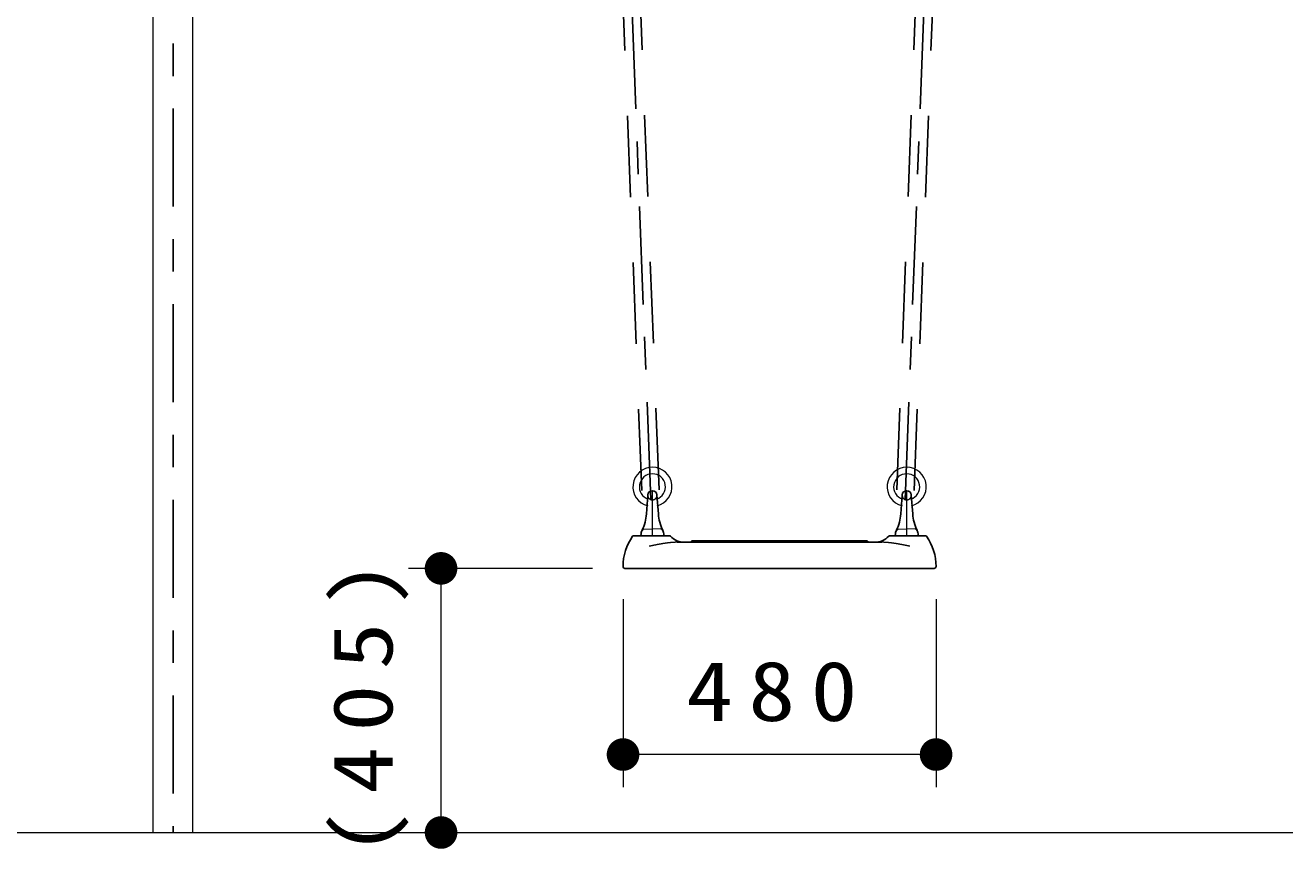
# Model space of a CAD drawing. Units: millimetres on the paper, scale 1:50. Extents: x -385 to 0, y -5 to 267.
# Drawn here: x -307.16 to -268.54, y 46.24 to 71.49 of the extents above; entities that cross this region are included whole.
import ezdxf

# ---------------------------------------------------------------- set-up
doc = ezdxf.new("R2010")
doc.units = ezdxf.units.MM
doc.linetypes.add('USER1', pattern=[4.5, 2.5, -2])
doc.linetypes.add('USER2', pattern=[6, 3, -1, 1, -1])
doc.layers.add('LY_1', color=4, linetype='Continuous', lineweight=25)
doc.styles.add('ＭＳ ゴシック', font='')
doc.styles.get('ＭＳ ゴシック').set_extended_font_data('MS Gothic')

# ---------------------------------------------------------------- blocks, each defined once
blk = doc.blocks.new('filled_dot')
at = {"color": 0, "linetype": 'Continuous', "lineweight": -2, "const_width": 1.25}
blk.add_lwpolyline([(-0.625, 0, 1), (0.625, 0, 1)], format="xyb", close=True, dxfattribs=at)

msp = doc.modelspace()

# ---------------------------------------------------------------- linework, layer by layer
at = {"layer": 'LY_1', "color": 20, "linetype": 'USER2'}
for p, q in [((-302.63, 98.935), (-302.63, 46.736)), ((-287.98, 56.936), (-289.38, 93.495)), ((-280.18, 56.936), (-278.78, 93.495))]:
    msp.add_line(p, q, dxfattribs=at)
at = {"layer": 'LY_1', "color": 7, "lineweight": 13}
for p, q in [((-303.235, 46.736), (-303.235, 94.424)), ((-302.025, 46.736), (-302.025, 94.424)), ((-288.198, 56.036), (-287.93, 56.05)), ((-287.663, 56.036), (-287.93, 56.05)), ((-280.398, 56.036), (-280.13, 56.05)), ((-279.863, 56.036), (-280.13, 56.05)), ((-287.604, 55.836), (-288.256, 55.836)), ((-280.456, 55.836), (-279.804, 55.836)), ((-289.77, 54.836), (-295.411, 54.836)), ((-294.411, 46.736), (-294.411, 54.836)), ((-288.83, 53.896), (-288.83, 48.127)), ((-279.23, 53.896), (-279.23, 48.127)), ((-279.23, 49.127), (-288.83, 49.127)), ((-364.93, 46.736), (-228.58, 46.736))]:
    msp.add_line(p, q, dxfattribs=at)
at = {"layer": 'LY_1', "linetype": 'USER1'}
for p, q in [((-288.256, 57.225), (-289.645, 93.485)), ((-287.727, 57.246), (-289.115, 93.505)), ((-280.433, 57.246), (-279.045, 93.505)), ((-279.904, 57.225), (-278.515, 93.485))]:
    msp.add_line(p, q, dxfattribs=at)
at = {"layer": 'LY_1', "color": 2, "linetype": 'USER2', "lineweight": 13}
for p, q in [((-287.93, 55.836), (-287.93, 57.216)), ((-280.13, 55.836), (-280.13, 57.216))]:
    msp.add_line(p, q, dxfattribs=at)
at = {"layer": 'LY_1', "color": 7}
for p, q in [((-288.07, 57.086), (-288.113, 56.505)), ((-287.79, 57.086), (-287.747, 56.505)), ((-280.27, 57.086), (-280.313, 56.505)), ((-279.99, 57.086), (-279.947, 56.505))]:
    msp.add_line(p, q, dxfattribs=at)
at = {"layer": 'LY_1', "color": 131}
for p, q in [((-288.504, 55.836), (-287.408, 55.836)), ((-287.695, 55.836), (-287.655, 55.836)), ((-287.17, 55.636), (-280.89, 55.636)), ((-286.729, 55.669), (-286.734, 55.655)), ((-286.72, 55.676), (-286.62, 55.676)), ((-286.62, 55.676), (-281.441, 55.676)), ((-281.441, 55.676), (-281.34, 55.676)), ((-281.326, 55.655), (-281.331, 55.669)), ((-280.653, 55.836), (-279.556, 55.836)), ((-280.405, 55.836), (-280.365, 55.836)), ((-279.29, 54.836), (-288.77, 54.836))]:
    msp.add_line(p, q, dxfattribs=at)
at = {"layer": 'LY_1', "color": 7, "lineweight": 13}
for centre, radius, start, end in [((-287.929, 57.336), 0.6, 283.8846, 256.1154), ((-287.929, 57.336), 0.4, 288.6765, 251.3235), ((-280.131, 57.336), 0.6, 283.8846, 256.1154), ((-280.131, 57.336), 0.4, 288.6765, 251.3235), ((-288.194, 55.976), 0.06, 90, 155.0273), ((-287.666, 55.976), 0.06, 24.9727, 90), ((-280.394, 55.976), 0.06, 90, 155.0273), ((-279.866, 55.976), 0.06, 24.9727, 90), ((-288.256, 55.86), 0.024, 180, 270), ((-287.604, 55.86), 0.024, 270, 0), ((-280.456, 55.86), 0.024, 180, 270), ((-279.804, 55.86), 0.024, 270, 0)]:
    msp.add_arc(centre, radius, start, end, dxfattribs=at)
at = {"layer": 'LY_1', "color": 7}
for centre, radius, start, end in [((-287.93, 57.076), 0.14, 4.2913, 175.7087), ((-280.13, 57.076), 0.14, 4.2913, 175.7087), ((-289.509, 56.61), 1.4, 334.3662, 355.7087), ((-286.351, 56.61), 1.4, 184.2913, 205.6338), ((-281.709, 56.61), 1.4, 334.3662, 355.7087), ((-278.551, 56.61), 1.4, 184.2913, 205.6338), ((-287.945, 55.86), 0.335, 154.3662, 180), ((-287.915, 55.86), 0.335, 0, 24.9727), ((-280.145, 55.86), 0.335, 155.0273, 180), ((-280.115, 55.86), 0.335, 0, 25.6338)]:
    msp.add_arc(centre, radius, start, end, dxfattribs=at)
at = {"layer": 'LY_1', "color": 7, "linetype": 'USER1', "lineweight": 13}
for centre in [(-287.93, 57.076), (-280.13, 57.076)]:
    msp.add_arc(centre, 0.14, 175.7087, 4.2913, dxfattribs=at)
at = {"layer": 'LY_1', "color": 131}
for centre, radius, start, end in [((-287.23, 54.896), 1.6, 144.7656, 180), ((-288.504, 55.796), 0.04, 90, 144.7656), ((-287.408, 55.796), 0.04, 43.4325, 90), ((-286.943, 56.236), 0.6, 223.4325, 270), ((-286.763, 55.666), 0.03, 270, 340), ((-286.72, 55.666), 0.01, 90, 160), ((-281.34, 55.666), 0.01, 20, 90), ((-281.298, 55.666), 0.03, 200, 270), ((-281.117, 56.236), 0.6, 270, 316.5675), ((-280.653, 55.796), 0.04, 90, 136.5675), ((-279.556, 55.796), 0.04, 35.2344, 90), ((-280.83, 54.896), 1.6, 0, 35.2344), ((-288.77, 54.896), 0.06, 180, 270), ((-279.29, 54.896), 0.06, 270, 0)]:
    msp.add_arc(centre, radius, start, end, dxfattribs=at)
at = {"layer": 'LY_1', "color": 131, "lineweight": 13}
for points, knots in [([(-287.17, 55.636), (-287.172, 55.636), (-287.174, 55.636), (-287.177, 55.636), (-287.179, 55.636), (-287.181, 55.636), (-287.184, 55.636), (-287.186, 55.636), (-287.188, 55.636), (-287.191, 55.636), (-287.193, 55.636), (-287.195, 55.636), (-287.198, 55.635), (-287.2, 55.635), (-287.202, 55.635), (-287.205, 55.635), (-287.207, 55.635), (-287.209, 55.635), (-287.212, 55.635), (-287.214, 55.635), (-287.216, 55.635), (-287.219, 55.635), (-287.221, 55.635), (-287.223, 55.635), (-287.225, 55.635), (-287.228, 55.635), (-287.23, 55.635), (-287.232, 55.634), (-287.235, 55.634), (-287.237, 55.634), (-287.239, 55.634), (-287.242, 55.634), (-287.244, 55.634), (-287.246, 55.634), (-287.249, 55.634), (-287.251, 55.634), (-287.253, 55.634), (-287.256, 55.633), (-287.258, 55.633), (-287.26, 55.633), (-287.263, 55.633), (-287.265, 55.633), (-287.267, 55.633), (-287.269, 55.633), (-287.272, 55.633), (-287.274, 55.632), (-287.276, 55.632), (-287.279, 55.632), (-287.281, 55.632), (-287.283, 55.632), (-287.286, 55.632), (-287.288, 55.632), (-287.29, 55.631), (-287.293, 55.631), (-287.295, 55.631), (-287.297, 55.631), (-287.3, 55.631), (-287.302, 55.631), (-287.304, 55.63), (-287.307, 55.63), (-287.309, 55.63), (-287.311, 55.63), (-287.313, 55.63), (-287.316, 55.63), (-287.318, 55.629), (-287.32, 55.629), (-287.323, 55.629), (-287.325, 55.629), (-287.327, 55.629), (-287.33, 55.628), (-287.332, 55.628), (-287.334, 55.628), (-287.337, 55.628), (-287.339, 55.628), (-287.341, 55.627), (-287.344, 55.627), (-287.346, 55.627), (-287.348, 55.627), (-287.35, 55.627), (-287.353, 55.626), (-287.355, 55.626), (-287.357, 55.626), (-287.36, 55.626), (-287.362, 55.625), (-287.364, 55.625), (-287.367, 55.625), (-287.369, 55.625), (-287.371, 55.625), (-287.374, 55.624), (-287.376, 55.624), (-287.378, 55.624)], [0, 0, 0, 0, 1, 1, 1, 2, 2, 2, 3, 3, 3, 4, 4, 4, 5, 5, 5, 6, 6, 6, 7, 7, 7, 8, 8, 8, 9, 9, 9, 10, 10, 10, 11, 11, 11, 12, 12, 12, 13, 13, 13, 14, 14, 14, 15, 15, 15, 16, 16, 16, 17, 17, 17, 18, 18, 18, 19, 19, 19, 20, 20, 20, 21, 21, 21, 22, 22, 22, 23, 23, 23, 24, 24, 24, 25, 25, 25, 26, 26, 26, 27, 27, 27, 28, 28, 28, 29, 29, 29, 30, 30, 30, 30]), ([(-280.682, 55.624), (-280.684, 55.624), (-280.687, 55.624), (-280.689, 55.625), (-280.691, 55.625), (-280.694, 55.625), (-280.696, 55.625), (-280.698, 55.625), (-280.7, 55.626), (-280.703, 55.626), (-280.705, 55.626), (-280.707, 55.626), (-280.71, 55.627), (-280.712, 55.627), (-280.714, 55.627), (-280.717, 55.627), (-280.719, 55.627), (-280.721, 55.628), (-280.724, 55.628), (-280.726, 55.628), (-280.728, 55.628), (-280.731, 55.628), (-280.733, 55.629), (-280.735, 55.629), (-280.737, 55.629), (-280.74, 55.629), (-280.742, 55.629), (-280.744, 55.63), (-280.747, 55.63), (-280.749, 55.63), (-280.751, 55.63), (-280.754, 55.63), (-280.756, 55.63), (-280.758, 55.631), (-280.761, 55.631), (-280.763, 55.631), (-280.765, 55.631), (-280.768, 55.631), (-280.77, 55.631), (-280.772, 55.632), (-280.774, 55.632), (-280.777, 55.632), (-280.779, 55.632), (-280.781, 55.632), (-280.784, 55.632), (-280.786, 55.632), (-280.788, 55.633), (-280.791, 55.633), (-280.793, 55.633), (-280.795, 55.633), (-280.798, 55.633), (-280.8, 55.633), (-280.802, 55.633), (-280.805, 55.633), (-280.807, 55.634), (-280.809, 55.634), (-280.812, 55.634), (-280.814, 55.634), (-280.816, 55.634), (-280.818, 55.634), (-280.821, 55.634), (-280.823, 55.634), (-280.825, 55.634), (-280.828, 55.634), (-280.83, 55.635), (-280.832, 55.635), (-280.835, 55.635), (-280.837, 55.635), (-280.839, 55.635), (-280.842, 55.635), (-280.844, 55.635), (-280.846, 55.635), (-280.849, 55.635), (-280.851, 55.635), (-280.853, 55.635), (-280.856, 55.635), (-280.858, 55.635), (-280.86, 55.635), (-280.863, 55.635), (-280.865, 55.636), (-280.867, 55.636), (-280.869, 55.636), (-280.872, 55.636), (-280.874, 55.636), (-280.876, 55.636), (-280.879, 55.636), (-280.881, 55.636), (-280.883, 55.636), (-280.886, 55.636), (-280.888, 55.636), (-280.89, 55.636)], [0, 0, 0, 0, 1, 1, 1, 2, 2, 2, 3, 3, 3, 4, 4, 4, 5, 5, 5, 6, 6, 6, 7, 7, 7, 8, 8, 8, 9, 9, 9, 10, 10, 10, 11, 11, 11, 12, 12, 12, 13, 13, 13, 14, 14, 14, 15, 15, 15, 16, 16, 16, 17, 17, 17, 18, 18, 18, 19, 19, 19, 20, 20, 20, 21, 21, 21, 22, 22, 22, 23, 23, 23, 24, 24, 24, 25, 25, 25, 26, 26, 26, 27, 27, 27, 28, 28, 28, 29, 29, 29, 30, 30, 30, 30]), ([(-287.378, 55.624), (-287.381, 55.624), (-287.385, 55.623), (-287.388, 55.623), (-287.391, 55.622), (-287.395, 55.622), (-287.398, 55.622), (-287.401, 55.621), (-287.405, 55.621), (-287.408, 55.621), (-287.411, 55.62), (-287.414, 55.62), (-287.418, 55.62), (-287.421, 55.619), (-287.424, 55.619), (-287.428, 55.618), (-287.431, 55.618), (-287.434, 55.618), (-287.437, 55.617), (-287.441, 55.617), (-287.444, 55.617), (-287.447, 55.616), (-287.451, 55.616), (-287.454, 55.615), (-287.457, 55.615), (-287.46, 55.614), (-287.464, 55.614), (-287.467, 55.614), (-287.47, 55.613), (-287.474, 55.613), (-287.477, 55.612), (-287.48, 55.612), (-287.483, 55.612), (-287.487, 55.611), (-287.49, 55.611), (-287.493, 55.61), (-287.497, 55.61), (-287.5, 55.609), (-287.503, 55.609), (-287.506, 55.608), (-287.51, 55.608), (-287.513, 55.607), (-287.516, 55.607), (-287.519, 55.607), (-287.523, 55.606), (-287.526, 55.606), (-287.529, 55.605), (-287.533, 55.605), (-287.536, 55.604), (-287.539, 55.604), (-287.542, 55.603), (-287.546, 55.603), (-287.549, 55.602), (-287.552, 55.602), (-287.556, 55.601), (-287.559, 55.601), (-287.562, 55.6), (-287.565, 55.6), (-287.569, 55.599), (-287.572, 55.599), (-287.575, 55.598), (-287.578, 55.598), (-287.582, 55.597), (-287.585, 55.597), (-287.588, 55.596), (-287.592, 55.596), (-287.595, 55.595), (-287.598, 55.595), (-287.601, 55.594), (-287.605, 55.594), (-287.608, 55.593), (-287.611, 55.593), (-287.614, 55.592), (-287.618, 55.592), (-287.621, 55.591), (-287.624, 55.591), (-287.627, 55.59), (-287.631, 55.589), (-287.634, 55.589), (-287.637, 55.588), (-287.641, 55.588), (-287.644, 55.587), (-287.647, 55.587), (-287.65, 55.586), (-287.654, 55.586), (-287.657, 55.585), (-287.66, 55.585), (-287.663, 55.584), (-287.667, 55.583), (-287.67, 55.583), (-287.673, 55.582), (-287.676, 55.582), (-287.68, 55.581), (-287.683, 55.581), (-287.686, 55.58), (-287.689, 55.579), (-287.693, 55.579), (-287.696, 55.578), (-287.699, 55.578), (-287.703, 55.577), (-287.706, 55.577), (-287.709, 55.576), (-287.712, 55.575), (-287.716, 55.575), (-287.719, 55.574), (-287.722, 55.574), (-287.725, 55.573), (-287.729, 55.572), (-287.732, 55.572), (-287.735, 55.571), (-287.738, 55.571), (-287.742, 55.57), (-287.745, 55.569), (-287.748, 55.569), (-287.751, 55.568), (-287.755, 55.568), (-287.758, 55.567), (-287.761, 55.566), (-287.764, 55.566), (-287.768, 55.565), (-287.771, 55.565), (-287.774, 55.564), (-287.777, 55.563), (-287.781, 55.563), (-287.784, 55.562), (-287.787, 55.562), (-287.79, 55.561), (-287.794, 55.56), (-287.797, 55.56), (-287.8, 55.559), (-287.803, 55.558), (-287.807, 55.558), (-287.81, 55.557), (-287.813, 55.557), (-287.816, 55.556), (-287.82, 55.555), (-287.823, 55.555), (-287.826, 55.554), (-287.829, 55.553), (-287.833, 55.553), (-287.836, 55.552), (-287.839, 55.551), (-287.842, 55.551), (-287.846, 55.55), (-287.849, 55.55), (-287.852, 55.549), (-287.855, 55.548), (-287.859, 55.548), (-287.862, 55.547), (-287.865, 55.546), (-287.868, 55.546), (-287.872, 55.545), (-287.875, 55.544), (-287.878, 55.544), (-287.881, 55.543), (-287.885, 55.542), (-287.888, 55.542), (-287.891, 55.541), (-287.894, 55.54), (-287.898, 55.54), (-287.901, 55.539), (-287.904, 55.538), (-287.907, 55.538), (-287.911, 55.537), (-287.914, 55.536), (-287.917, 55.536), (-287.92, 55.535), (-287.924, 55.534), (-287.927, 55.534), (-287.93, 55.533), (-287.933, 55.532), (-287.937, 55.532), (-287.94, 55.531), (-287.943, 55.53), (-287.946, 55.53), (-287.949, 55.529), (-287.953, 55.528), (-287.956, 55.527), (-287.959, 55.527), (-287.962, 55.526), (-287.966, 55.525), (-287.969, 55.525), (-287.972, 55.524), (-287.975, 55.523), (-287.979, 55.523), (-287.982, 55.522), (-287.985, 55.521), (-287.988, 55.521), (-287.992, 55.52), (-287.995, 55.519), (-287.998, 55.518), (-288.001, 55.518), (-288.005, 55.517), (-288.008, 55.516), (-288.011, 55.516), (-288.014, 55.515), (-288.017, 55.514), (-288.021, 55.514), (-288.024, 55.513)], [0, 0, 0, 0, 1, 1, 1, 2, 2, 2, 3, 3, 3, 4, 4, 4, 5, 5, 5, 6, 6, 6, 7, 7, 7, 8, 8, 8, 9, 9, 9, 10, 10, 10, 11, 11, 11, 12, 12, 12, 13, 13, 13, 14, 14, 14, 15, 15, 15, 16, 16, 16, 17, 17, 17, 18, 18, 18, 19, 19, 19, 20, 20, 20, 21, 21, 21, 22, 22, 22, 23, 23, 23, 24, 24, 24, 25, 25, 25, 26, 26, 26, 27, 27, 27, 28, 28, 28, 29, 29, 29, 30, 30, 30, 31, 31, 31, 32, 32, 32, 33, 33, 33, 34, 34, 34, 35, 35, 35, 36, 36, 36, 37, 37, 37, 38, 38, 38, 39, 39, 39, 40, 40, 40, 41, 41, 41, 42, 42, 42, 43, 43, 43, 44, 44, 44, 45, 45, 45, 46, 46, 46, 47, 47, 47, 48, 48, 48, 49, 49, 49, 50, 50, 50, 51, 51, 51, 52, 52, 52, 53, 53, 53, 54, 54, 54, 55, 55, 55, 56, 56, 56, 57, 57, 57, 58, 58, 58, 59, 59, 59, 60, 60, 60, 61, 61, 61, 62, 62, 62, 63, 63, 63, 64, 64, 64, 65, 65, 65, 66, 66, 66, 66]), ([(-280.036, 55.513), (-280.039, 55.514), (-280.043, 55.514), (-280.046, 55.515), (-280.049, 55.516), (-280.052, 55.516), (-280.056, 55.517), (-280.059, 55.518), (-280.062, 55.518), (-280.065, 55.519), (-280.069, 55.52), (-280.072, 55.521), (-280.075, 55.521), (-280.078, 55.522), (-280.082, 55.523), (-280.085, 55.523), (-280.088, 55.524), (-280.091, 55.525), (-280.094, 55.525), (-280.098, 55.526), (-280.101, 55.527), (-280.104, 55.528), (-280.107, 55.528), (-280.111, 55.529), (-280.114, 55.53), (-280.117, 55.53), (-280.12, 55.531), (-280.124, 55.532), (-280.127, 55.532), (-280.13, 55.533), (-280.133, 55.534), (-280.137, 55.534), (-280.14, 55.535), (-280.143, 55.536), (-280.146, 55.536), (-280.15, 55.537), (-280.153, 55.538), (-280.156, 55.538), (-280.159, 55.539), (-280.163, 55.54), (-280.166, 55.54), (-280.169, 55.541), (-280.172, 55.542), (-280.176, 55.542), (-280.179, 55.543), (-280.182, 55.544), (-280.185, 55.544), (-280.188, 55.545), (-280.192, 55.546), (-280.195, 55.546), (-280.198, 55.547), (-280.201, 55.548), (-280.205, 55.548), (-280.208, 55.549), (-280.211, 55.55), (-280.214, 55.55), (-280.218, 55.551), (-280.221, 55.551), (-280.224, 55.552), (-280.227, 55.553), (-280.231, 55.553), (-280.234, 55.554), (-280.237, 55.555), (-280.24, 55.555), (-280.244, 55.556), (-280.247, 55.557), (-280.25, 55.557), (-280.253, 55.558), (-280.257, 55.558), (-280.26, 55.559), (-280.263, 55.56), (-280.266, 55.56), (-280.27, 55.561), (-280.273, 55.562), (-280.276, 55.562), (-280.279, 55.563), (-280.283, 55.563), (-280.286, 55.564), (-280.289, 55.565), (-280.292, 55.565), (-280.296, 55.566), (-280.299, 55.566), (-280.302, 55.567), (-280.306, 55.568), (-280.309, 55.568), (-280.312, 55.569), (-280.315, 55.569), (-280.319, 55.57), (-280.322, 55.571), (-280.325, 55.571), (-280.328, 55.572), (-280.332, 55.572), (-280.335, 55.573), (-280.338, 55.574), (-280.341, 55.574), (-280.345, 55.575), (-280.348, 55.575), (-280.351, 55.576), (-280.354, 55.577), (-280.358, 55.577), (-280.361, 55.578), (-280.364, 55.578), (-280.367, 55.579), (-280.371, 55.579), (-280.374, 55.58), (-280.377, 55.581), (-280.38, 55.581), (-280.384, 55.582), (-280.387, 55.582), (-280.39, 55.583), (-280.393, 55.583), (-280.397, 55.584), (-280.4, 55.585), (-280.403, 55.585), (-280.407, 55.586), (-280.41, 55.586), (-280.413, 55.587), (-280.416, 55.587), (-280.42, 55.588), (-280.423, 55.588), (-280.426, 55.589), (-280.429, 55.589), (-280.433, 55.59), (-280.436, 55.591), (-280.439, 55.591), (-280.442, 55.592), (-280.446, 55.592), (-280.449, 55.593), (-280.452, 55.593), (-280.456, 55.594), (-280.459, 55.594), (-280.462, 55.595), (-280.465, 55.595), (-280.469, 55.596), (-280.472, 55.596), (-280.475, 55.597), (-280.478, 55.597), (-280.482, 55.598), (-280.485, 55.598), (-280.488, 55.599), (-280.492, 55.599), (-280.495, 55.6), (-280.498, 55.6), (-280.501, 55.601), (-280.505, 55.601), (-280.508, 55.602), (-280.511, 55.602), (-280.514, 55.603), (-280.518, 55.603), (-280.521, 55.604), (-280.524, 55.604), (-280.528, 55.605), (-280.531, 55.605), (-280.534, 55.606), (-280.537, 55.606), (-280.541, 55.607), (-280.544, 55.607), (-280.547, 55.607), (-280.551, 55.608), (-280.554, 55.608), (-280.557, 55.609), (-280.56, 55.609), (-280.564, 55.61), (-280.567, 55.61), (-280.57, 55.611), (-280.573, 55.611), (-280.577, 55.612), (-280.58, 55.612), (-280.583, 55.612), (-280.587, 55.613), (-280.59, 55.613), (-280.593, 55.614), (-280.596, 55.614), (-280.6, 55.614), (-280.603, 55.615), (-280.606, 55.615), (-280.61, 55.616), (-280.613, 55.616), (-280.616, 55.617), (-280.619, 55.617), (-280.623, 55.617), (-280.626, 55.618), (-280.629, 55.618), (-280.633, 55.618), (-280.636, 55.619), (-280.639, 55.619), (-280.642, 55.62), (-280.646, 55.62), (-280.649, 55.62), (-280.652, 55.621), (-280.656, 55.621), (-280.659, 55.621), (-280.662, 55.622), (-280.666, 55.622), (-280.669, 55.622), (-280.672, 55.623), (-280.675, 55.623), (-280.679, 55.624), (-280.682, 55.624)], [0, 0, 0, 0, 1, 1, 1, 2, 2, 2, 3, 3, 3, 4, 4, 4, 5, 5, 5, 6, 6, 6, 7, 7, 7, 8, 8, 8, 9, 9, 9, 10, 10, 10, 11, 11, 11, 12, 12, 12, 13, 13, 13, 14, 14, 14, 15, 15, 15, 16, 16, 16, 17, 17, 17, 18, 18, 18, 19, 19, 19, 20, 20, 20, 21, 21, 21, 22, 22, 22, 23, 23, 23, 24, 24, 24, 25, 25, 25, 26, 26, 26, 27, 27, 27, 28, 28, 28, 29, 29, 29, 30, 30, 30, 31, 31, 31, 32, 32, 32, 33, 33, 33, 34, 34, 34, 35, 35, 35, 36, 36, 36, 37, 37, 37, 38, 38, 38, 39, 39, 39, 40, 40, 40, 41, 41, 41, 42, 42, 42, 43, 43, 43, 44, 44, 44, 45, 45, 45, 46, 46, 46, 47, 47, 47, 48, 48, 48, 49, 49, 49, 50, 50, 50, 51, 51, 51, 52, 52, 52, 53, 53, 53, 54, 54, 54, 55, 55, 55, 56, 56, 56, 57, 57, 57, 58, 58, 58, 59, 59, 59, 60, 60, 60, 61, 61, 61, 62, 62, 62, 63, 63, 63, 64, 64, 64, 65, 65, 65, 66, 66, 66, 66])]:
    msp.add_open_spline(points, degree=3, knots=knots, dxfattribs=at)

# ---------------------------------------------------------------- block references
at = {"layer": 'LY_1', "color": 7, "lineweight": 13, "xscale": 0.4, "yscale": 0.4}
for p, rotation in [((-294.411, 54.836), 270), ((-279.23, 49.127), 180), ((-294.411, 46.736), 90)]:
    msp.add_blockref('filled_dot', p, dxfattribs=dict(at, rotation=rotation))
msp.add_blockref('filled_dot', (-288.83, 49.127), dxfattribs=at)

# ---------------------------------------------------------------- texts
at = {"layer": 'LY_1', "color": 7, "insert": (-295.411, 50.786), "char_height": 1.833, "attachment_point": 8, "rotation": 90, "style": 'ＭＳ ゴシック'}
msp.add_mtext('\\T1.33;\\W1.15;(405)', dxfattribs=at)
at = {"layer": 'LY_1', "color": 7, "insert": (-284.03, 50.127), "char_height": 1.833, "attachment_point": 8, "style": 'ＭＳ ゴシック'}
msp.add_mtext('\\T1.33;\\W1.15;480', dxfattribs=at)

doc.saveas('drawing.dxf')
